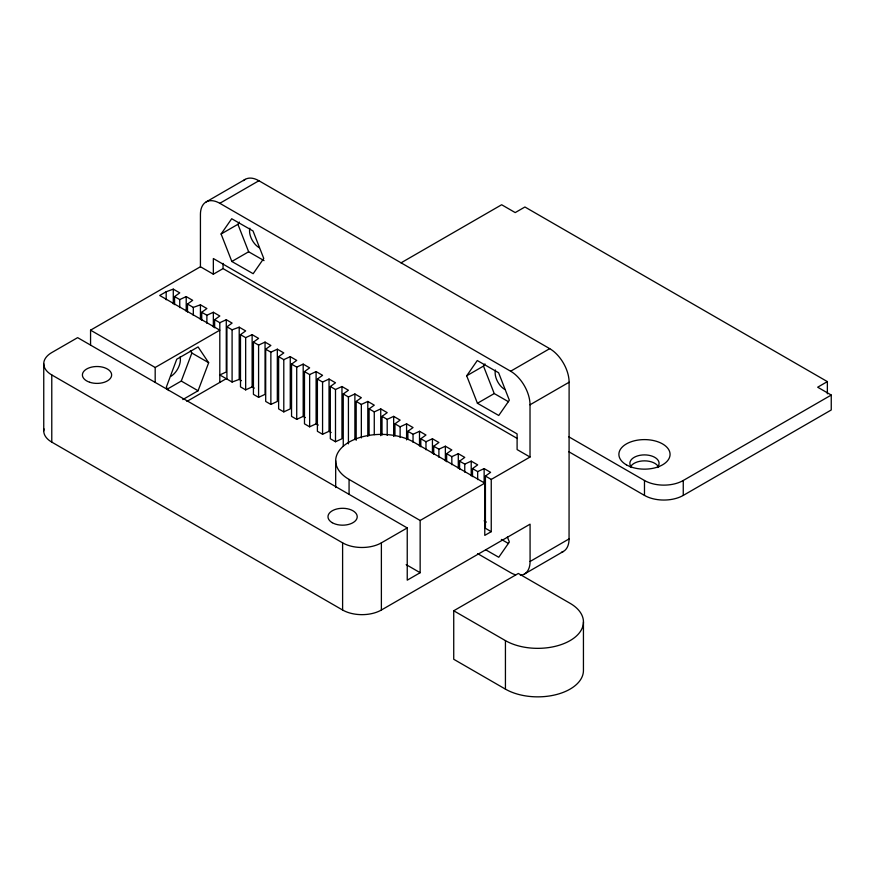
<?xml version="1.0" encoding="UTF-8"?>
<svg xmlns="http://www.w3.org/2000/svg" width="875" height="875" viewBox="0 0 875 875"><rect width="100%" height="100%" fill="white"/><g stroke="black" fill="none" stroke-linecap="round" stroke-linejoin="round"><path stroke-width="1.31" d="M561.466 552.3A27.42 15.848 59.9 0 0 569.056 538.923L569.111 382.233A27.42 15.827 60 0 0 549.719 348.655L258.902 180.742A27.42 15.827 60 0 0 243.512 180.622M167.169 389.2L181.278 381.052L191.866 353.03L190.356 350.766M182.798 399.58L198.078 390.753L208.666 362.731L198.078 346.927L176.75 359.209L166.327 387.166L168.602 390.556M221.102 234.008L231.7 218.739L253.017 230.956L263.758 258.431L253.17 273.7L231.842 261.483L221.102 234.008L237.913 224.306L239.422 222.119M466.692 375.791L477.28 360.533L498.608 372.75L509.348 400.225L498.75 415.483L477.422 403.266L466.692 375.791L483.492 366.089L485.002 363.913M174.573 304.631L174.573 296.592L179.747 292.863L173.283 289.133L166.173 291.747L159.709 295.477L219.811 330.17L155.181 367.489L90.562 330.17L90.562 344.903M187.502 312.091L187.502 304.052L192.664 300.322L186.211 296.592L179.747 299.578L174.573 296.592M201.72 320.305L201.72 312.266L206.883 308.536L200.43 304.806L193.32 307.409L187.502 304.052M214.638 327.764L214.638 319.725L219.811 315.995L213.347 312.266L206.883 315.252L201.72 312.266M226.92 379.05L226.92 326.812L232.094 323.083L226.275 319.725L219.811 322.711L214.638 319.725M254.286 388.128L252.131 386.892L245.667 389.878L240.494 386.892L240.494 334.655L245.667 330.925L239.203 327.184L232.094 329.798L226.92 326.812M253.422 342.114L258.584 345.1L265.048 342.114L265.048 394.352L258.584 397.337L253.422 394.352L253.422 342.114L258.584 338.384L252.131 334.655L245.667 337.641L240.494 334.655M265.694 349.202L270.867 352.188L277.331 349.202L277.331 401.439L270.867 404.425L265.694 401.439L265.694 349.202L270.867 345.472L265.048 342.114M278.622 356.661L283.795 359.647L290.259 356.661L290.259 408.898L283.795 411.884L278.622 408.898L278.622 356.661L283.795 352.931L277.331 349.202M305.331 417.605L303.188 416.369L296.723 419.355L291.55 416.369L291.55 364.131L296.723 360.402L290.259 356.661M318.259 425.075L316.105 423.828L309.641 426.814L304.478 423.828L304.478 371.591L309.641 367.861L303.188 364.131L296.723 367.117L291.55 364.131M331.188 432.534L329.033 431.287L322.569 434.273L317.395 431.287L317.395 379.05L322.569 375.32L316.105 371.591L309.641 374.577L304.478 371.591M330.323 386.52L335.497 389.495L341.961 386.52L341.961 438.758L335.497 441.744L330.323 438.758L330.323 386.52L335.497 382.78L329.033 379.05L322.569 382.036L317.395 379.05M343.252 446.217L343.252 393.98L348.425 390.25L341.961 386.52M356.18 440.289L356.18 401.439L361.342 397.709L354.889 393.98L348.425 396.966L343.252 393.98M369.097 435.695L369.097 408.898L374.27 405.169L367.806 401.439L361.342 404.425L356.18 401.439M382.025 435.116L382.025 416.369L387.198 412.639L380.734 408.898L374.27 411.884L369.097 408.898M394.953 435.881L394.953 423.828L400.127 420.098L393.663 416.369L387.198 419.355L382.025 416.369M407.881 439.327L407.881 431.287L413.044 427.558L406.591 423.828L400.127 426.814L394.953 423.828M420.809 446.786L420.809 438.758L425.972 435.017L419.508 431.287L413.044 434.273L407.881 431.287M433.727 454.256L433.727 446.217L438.9 442.488L432.436 438.758L425.972 441.733L420.809 438.758M446.655 461.716L446.655 453.677L451.828 449.947L445.364 446.217L438.9 449.203L433.727 446.217M459.583 469.175L459.583 461.136L464.756 457.406L458.292 453.677L451.828 456.662L446.655 453.677M472.511 476.634L472.511 468.606L477.673 464.877L471.209 461.136L464.756 464.122L459.583 461.136M90.562 330.17L200.43 266.744L200.43 214.506A27.42 15.827 60 0 1 219.811 203.306L510.639 371.219A27.42 15.827 60 0 1 530.02 404.797L530.02 457.034L491.247 479.423L491.247 531.661L485.428 528.303L485.428 476.066L490.602 472.336L484.137 468.606L477.673 471.592L472.511 468.606M520.373 575.28A27.42 15.848 59.9 0 0 530.075 561.488L569.056 538.923M524.388 574.044L563.369 551.469M206.106 201.95L245.186 179.386M219.811 203.306L258.902 180.742M231.842 261.483L248.642 251.781L264.053 260.608M200.43 266.744L213.347 274.203L223.048 268.603L517.344 438.517M401.012 262.861L501.648 204.75L515.222 212.592L524.913 206.992L827.367 381.609L827.367 393.827M186.911 401.406L226.275 378.678M510.639 371.219L549.719 348.655M477.422 403.266L494.233 393.564L508.452 401.712M530.02 404.797L569.111 382.233M407.236 527.931L77.634 337.641L51.778 352.559A27.42 15.827 0 0 0 51.778 374.948L342.606 542.85A27.42 15.827 0 0 0 381.38 542.85L407.236 527.931L407.236 580.169L420.153 572.709L420.153 520.472L349.07 479.423A45.697 26.381 0 0 1 349.07 442.116A45.697 26.381 0 0 1 413.7 442.116L484.783 483.153L484.783 535.391L491.247 531.661M420.153 520.472L484.783 483.153M43.98 428.848A27.42 15.827 0 0 0 51.778 442.116L342.606 610.017A27.42 15.827 0 0 0 381.38 610.017L530.075 524.169L530.075 561.488M827.367 381.609L817.677 387.209L831.25 395.052L831.25 409.97L683.255 495.414A27.42 15.827 0 0 1 644.481 495.414L568.816 451.73M453.731 610.772L518.35 573.453L570.062 603.302A45.697 26.381 0 0 1 570.062 640.62A45.697 26.381 0 0 1 505.433 640.62L453.731 610.772L453.731 659.269L505.433 689.128A45.697 26.381 0 0 0 555.231 694.848A45.697 26.381 0 0 0 583.439 670.469L583.439 621.961M568.816 436.811L644.481 480.495A27.42 15.827 0 0 0 683.255 480.495L831.25 395.052M226.275 319.725L226.275 371.962L219.811 374.948L232.094 382.036L239.203 379.422L241.358 380.669M501.353 539.427L508.462 543.495M485.734 549.806L498.761 557.266L509.359 542.008L507.402 537.009M530.02 457.034L517.103 449.575L517.103 433.902L213.347 258.53L213.347 274.203M485.428 476.066L491.247 479.423M484.137 520.844L486.292 522.08M191.866 353.03L208.666 362.731M181.278 381.052L198.078 390.753M477.564 553.591L510.661 572.698A27.42 15.848 59.9 0 0 515.692 574.82M406.175 564.627L420.153 572.709M483.492 366.089L494.233 393.564M237.913 224.306L248.642 251.781M683.255 480.495L683.255 495.414M644.481 480.495L644.481 495.414M505.433 640.62L505.433 689.128M484.137 468.606L484.137 483.339M477.673 471.592L477.673 479.62M471.209 461.136L471.209 475.869M464.756 464.122L464.756 472.161M458.292 453.677L458.292 468.409M451.828 456.662L451.828 464.702M445.364 446.217L445.364 460.95M438.9 449.203L438.9 457.242M432.436 438.758L432.436 453.491M425.972 441.733L425.972 449.772M419.508 431.287L419.508 446.02M413.044 434.273L413.044 442.312M406.591 423.828L406.591 439.906M400.127 426.814L400.127 437.533M393.663 416.369L393.663 436.461M387.198 419.355L387.198 435.422M381.38 542.85L381.38 610.017M380.734 408.898L380.734 435.695M374.27 411.884L374.27 434.656M367.806 401.439L367.806 436.264M361.342 404.425L361.342 437.916M354.889 393.98L354.889 439.523M349.07 479.423L349.07 494.156M348.425 396.966L348.425 443.844M342.606 542.85L342.606 610.017M335.683 460.764L335.683 487.561M335.497 389.495L335.497 441.744M329.033 379.05L329.033 431.287M322.569 382.036L322.569 434.273M316.105 371.591L316.105 423.828M309.641 374.577L309.641 426.814M303.188 364.131L303.188 416.369M296.723 367.117L296.723 419.355M283.795 359.647L283.795 411.884M270.867 352.188L270.867 404.425M258.584 345.1L258.584 397.337M252.131 334.655L252.131 386.892M245.667 337.641L245.667 389.878M239.203 327.184L239.203 379.422M232.094 329.798L232.094 382.036M223.048 263.386L223.048 268.603M219.811 322.711L219.811 382.408M213.347 312.266L213.347 326.998M206.883 315.252L206.883 323.291M200.43 304.806L200.43 319.539M193.32 307.409L193.32 315.448M186.211 296.592L186.211 311.325M179.747 299.578L179.747 307.617M173.283 289.133L173.283 303.866M166.173 291.747L166.173 299.775M155.181 367.489L155.181 382.222M51.778 374.948L51.778 442.116M43.75 363.759L43.75 430.916M631.816 467.545A14.623 8.444 0 0 1 644.481 454.891A14.623 8.444 0 0 1 657.136 467.545M630.35 467.119A14.623 8.444 0 0 1 644.481 460.852A14.623 8.444 0 0 1 658.602 467.119M180.064 356.945A13.705 7.919 -60 0 1 170.691 376.447M504.82 389.495A13.705 7.919 60 0 1 495.458 370.005M259.241 247.712A13.705 7.919 60 0 1 249.867 228.211M626.38 464.822A25.594 14.777 0 0 0 669.2 458.194A25.594 14.777 0 0 0 637.853 440.103A25.594 14.777 0 0 0 626.38 464.822M89.709 382.266A14.623 8.444 0 0 0 111.639 374.948A14.623 8.444 0 0 0 89.709 367.642A14.623 8.444 0 0 0 89.709 382.266M332.259 522.703A14.623 8.444 0 0 0 356.727 518.919A14.623 8.444 0 0 0 338.822 508.583A14.623 8.444 0 0 0 332.259 522.703"/></g></svg>
